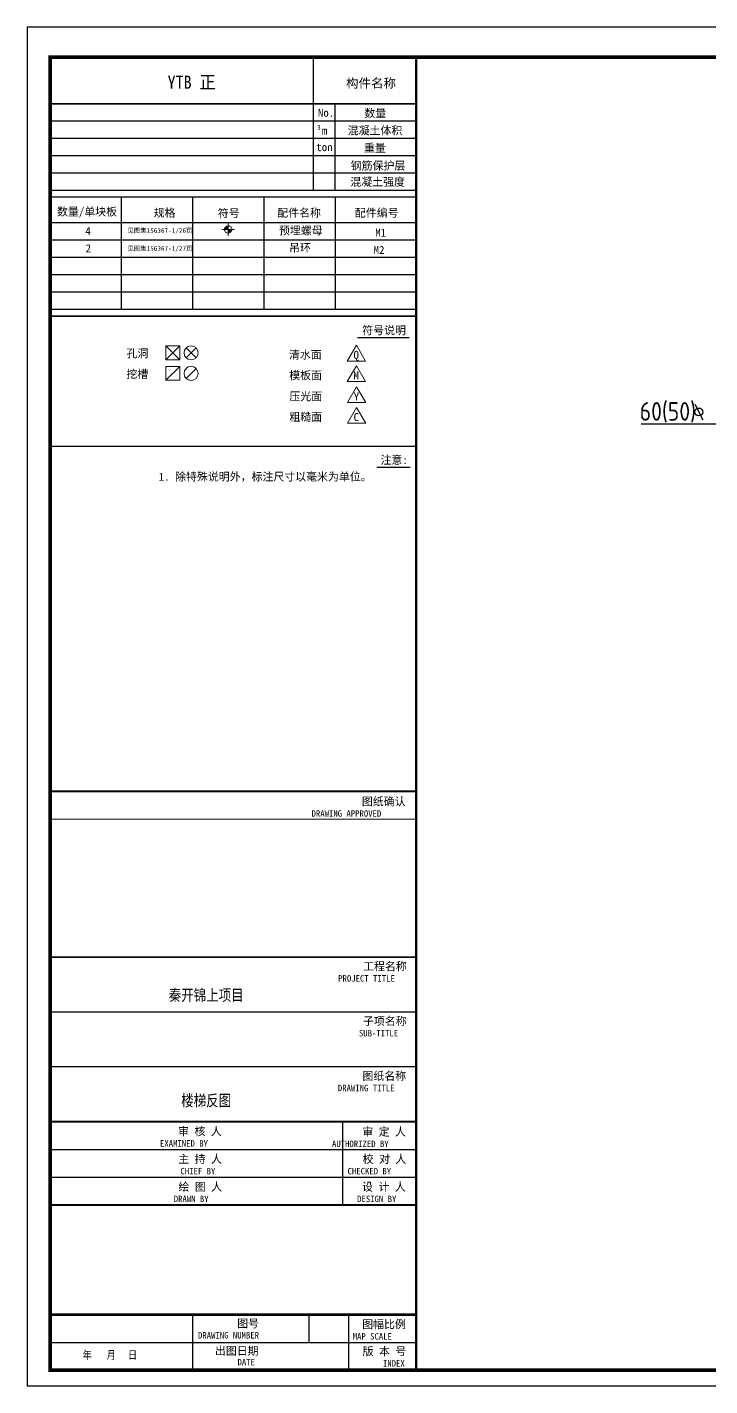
# Model space of a CAD drawing. Extents: x 102111 to 117918, y 52462 to 56917.
# Drawn here: x 111618 to 113856, y 52462 to 56917 of the extents above; entities that cross this region are included whole.
import ezdxf
from ezdxf.enums import TextEntityAlignment as Align

# ---------------------------------------------------------------- set-up
doc = ezdxf.new("R2010")
doc.units = 0
doc.header["$LTSCALE"] = 1000
doc.header["$MEASUREMENT"] = 0
doc.linetypes.add('DASH', pattern=[0.35, 0.25, -0.1])
doc.linetypes.add('DOTE', pattern=[2.42, 2, -0.2, 0.02, -0.2])
for name, color, linetype, lineweight in [('YZ-符号', 23, 'Continuous', 13), ('埋件', 7, 'Continuous', 30), ('轮廓线', 2, 'Continuous', 13)]:
    doc.layers.add(name, color=color, linetype=linetype, lineweight=lineweight)
for name, color, linetype in [('图框2', 1, 'Continuous'), ('图框名称', 4, 'Continuous'), ('图框签字栏-图框文字', 255, 'Continuous'), ('图框线', 7, 'Continuous'), ('图签栏说明', 2, 'Continuous')]:
    doc.layers.add(name, color=color, linetype=linetype)
doc.styles.get("Standard").update_dxf_attribs({"font": 'gbenor.shx', "bigfont": 'gbcbig.shx'})
doc.styles.add('图框签字栏$0$宋体', font='', dxfattribs={"width": 0.8})
doc.styles.add('图签-样式 1', font='arial.ttf', dxfattribs={"width": 0.8})
doc.styles.add('图签-样式 2', font='')
doc.styles.add('图签-黑体', font='simhei.ttf')
doc.styles.get('图框签字栏$0$宋体').set_extended_font_data('NSimSun-18030')
doc.styles.get('图签-样式 2').set_extended_font_data('NSimSun')

# ---------------------------------------------------------------- blocks, each defined once
blk = doc.blocks.new('M20')
at = {"layer": '埋件', "lineweight": 13}
h = blk.add_hatch(color=4, dxfattribs=at)
h.paths.add_polyline_path([(0, 0), (24.7, 0, 0.414214), (0, 24.7)])
h.paths.add_polyline_path([(0, 0), (-24.7, 0, 0.414214), (0, -24.7)])
at = {"layer": '埋件', "color": 1, "linetype": 'DOTE', "lineweight": 9, "ltscale": 0.02}
blk.add_line((-42.7, 0), (42.7, 0), dxfattribs=at)
blk.add_lwpolyline([(0, 42.7), (0, -42.7)], dxfattribs=at)
at = {"layer": '埋件', "linetype": 'DASH', "lineweight": 13, "ltscale": 0.05}
blk.add_circle((0, 0), 24.7, dxfattribs=at)

msp = doc.modelspace()

# ---------------------------------------------------------------- linework, layer by layer
for p, q in [((113807.4, 55680.9), (113832.9, 55629.1)), ((114141.1, 55615.5), (113630.8, 55615.5))]:
    msp.add_line(p, q)
at = {"color": 1, "lineweight": 13, "elevation": 2765.1}
for points in [[(112697.5, 55873.9), (112727.4, 55822.2), (112667.7, 55822.2)], [(112697.5, 55806.4), (112727.4, 55754.7), (112667.7, 55754.7)], [(112698.2, 55737.5), (112728, 55685.8), (112668.3, 55685.8)], [(112698.2, 55670), (112728, 55618.3), (112668.3, 55618.3)]]:
    msp.add_lwpolyline(points, close=True, dxfattribs=at)
msp.add_circle((113820.3, 55655.3), 12.9)
at = {"layer": 'YZ-符号', "color": 1, "lineweight": 15}
for p, q in [((112118.2, 55826.6), (112073.2, 55871.6)), ((112118.2, 55871.6), (112073.2, 55826.6)), ((112139.2, 55865.4), (112171.8, 55832.8)), ((112171.8, 55865.4), (112139.2, 55832.8)), ((112118.2, 55804.1), (112073.2, 55759.1)), ((112171.8, 55797.9), (112139.2, 55765.3))]:
    msp.add_line(p, q, dxfattribs=at)
for points in [[(112118.2, 55826.6), (112073.2, 55826.6), (112073.2, 55871.6), (112118.2, 55871.6)], [(112118.2, 55759.1), (112073.2, 55759.1), (112073.2, 55804.1), (112118.2, 55804.1)]]:
    msp.add_lwpolyline(points, close=True, dxfattribs=at)
for centre in [(112155.5, 55849.1), (112155.5, 55781.6)]:
    msp.add_circle(centre, 23, dxfattribs=at)
at = {"layer": '图框2', "color": 1}
msp.add_lwpolyline([(117918.3, 52461.9), (117918.3, 56916.9), (111618.3, 56916.9), (111618.3, 52461.9)], close=True, dxfattribs=at)
at = {"layer": '图框线'}
for p, q in [((111693.2, 56818.3), (111693.2, 56382)), ((112555.9, 56818.3), (112555.9, 56382)), ((112628.3, 56382), (112628.3, 56665.4)), ((112893.6, 56608.7), (111693.2, 56608.7)), ((112893.6, 56552), (111693.2, 56552)), ((112893.6, 56495.4), (111693.2, 56495.4)), ((112893.6, 56495.4), (111693.2, 56495.4)), ((112893.6, 56438.7), (111693.2, 56438.7)), ((111693.2, 56382), (112893.6, 56382)), ((112893.6, 56359.5), (111693.2, 56359.5)), ((111926.9, 56358), (111926.9, 55991.6)), ((112160.5, 56358), (112160.5, 55991.6)), ((112394.2, 56358), (112394.2, 55991.6)), ((112628.3, 56359.5), (112628.3, 55991.6)), ((112893.6, 56274.9), (111693.2, 56274.9)), ((112893.6, 56218.2), (111693.2, 56218.2)), ((112893.6, 56161.6), (111693.2, 56161.6)), ((112893.6, 56161.6), (111693.2, 56161.6)), ((112893.6, 56104.9), (111693.2, 56104.9)), ((112893.6, 56048.2), (111693.2, 56048.2)), ((112893.6, 55991.6), (111693.2, 55991.6)), ((112893.6, 55991.6), (111693.2, 55991.6)), ((112893.6, 55969.1), (111693.2, 55969.1)), ((112701.5, 55899.1), (112870.7, 55899.1)), ((112893.6, 55541.9), (111693.2, 55541.9)), ((112764.2, 55474.1), (112873.6, 55474.1)), ((112893.6, 53687.5), (111693.2, 53687.5)), ((112893.6, 53507.8), (111693.2, 53507.8)), ((112653.4, 53055), (112653.4, 53328.1)), ((111693.2, 53237.1), (112893.6, 53237.1)), ((111693.2, 53146), (112893.6, 53146)), ((111693.2, 53146), (112893.6, 53146)), ((111693.2, 53055), (112893.6, 53055)), ((111693.2, 53055), (112893.6, 53055)), ((112161.9, 52513.3), (112161.9, 52695.3)), ((112542.3, 52604.3), (112542.3, 52695.3)), ((112672.6, 52513.3), (112672.6, 52695.3)), ((111693.2, 52604.3), (112893.6, 52604.3)), ((112411.9, 52513.3), (112893.6, 52513.3))]:
    msp.add_line(p, q, dxfattribs=at)
at = {"layer": '图框线', "lineweight": 9}
msp.add_line((111693.2, 54320), (112893.6, 54320), dxfattribs=at)
at = {"layer": '图框线'}
for points, const_width in [([(117768.2, 56818.3), (111693.2, 56818.3), (111693.2, 52513.3), (117768.2, 52513.3)], 12), ([(112893.6, 56818.3), (111693.2, 56818.3), (111693.2, 52513.3), (112893.6, 52513.3)], 8.49)]:
    msp.add_lwpolyline(points, close=True, dxfattribs=dict(at, const_width=const_width))
for points, const_width in [([(112893.6, 56665.4), (111693.2, 56665.4)], 6.07), ([(112893.6, 55969.1), (111693.2, 55969.1)], 6.07), ([(112893.6, 53867.3), (111693.2, 53867.3)], 6.07), ([(112893.6, 53328.1), (111693.2, 53328.1)], 6.07), ([(112893.6, 53055), (111693.2, 53055)], 6.07), ([(112893.6, 52695.3), (111693.2, 52695.3)], 8.49)]:
    msp.add_lwpolyline(points, dxfattribs=dict(at, const_width=const_width))
at = {"layer": '图框线', "lineweight": 9, "const_width": 6.07}
msp.add_lwpolyline([(112893.6, 54411.1), (111693.2, 54411.1)], dxfattribs=at)

# ---------------------------------------------------------------- block references
at = {"layer": '轮廓线', "lineweight": 13, "xscale": -0.4800000000000001, "yscale": 0.4800000000000001, "zscale": 0.4800000000000001}
msp.add_blockref('M20', (112277.2, 56253.7), dxfattribs=at)

# ---------------------------------------------------------------- texts
at = {"color": 1, "lineweight": 13, "style": '图签-黑体'}
for s, p in [('Q', (112688.1, 55829.3, 2765.1)), ('M', (112687.9, 55761.8, 2765.1)), ('Y', (112688.7, 55693, 2765.1)), ('C', (112688.3, 55625.5, 2765.1))]:
    msp.add_text(s, height=26.2, dxfattribs=at).set_placement(p)
msp.add_text('60(50)', height=60.67).set_placement((113626.4, 55626.8))
at = {"layer": '图框名称', "color": 2, "linetype": 'Continuous', "style": '图签-样式 1', "width": 0.8}
for s, p in [('秦开锦上项目', (112205.2, 53724.3)), ('楼梯反图', (112205.2, 53378.7))]:
    msp.add_text(s, height=37.5, rotation=360, dxfattribs=at).set_placement(p, align=Align.CENTER)
at = {"layer": '图框名称', "color": 0, "style": '图签-样式 1', "width": 0.8}
msp.add_text('年      月     日', height=26.25, rotation=359.9999, dxfattribs=at).set_placement((111978.5, 52550.1), align=Align.RIGHT)
at = {"layer": '图框签字栏-图框文字', "style": '图签-黑体'}
for s, height, p in [('构件名称', 30, (112745.4, 56733.3)), ('No.', 26.25, (112598.2, 56636.4)), ('数量', 26.25, (112759.3, 56634.4)), ('3', 15.9, (112574.5, 56588.4)), ('m', 26.2, (112593.3, 56577.6)), ('混凝土体积', 26.25, (112758.6, 56578.2)), ('ton', 26.25, (112592.9, 56523.7)), ('重量', 26.25, (112758, 56520.9)), ('钢筋保护层', 26.25, (112768.4, 56462.8)), ('混凝土强度', 26.25, (112767.3, 56409.6)), ('数量/单块板', 26.25, (111814.4, 56312)), ('规格', 26.25, (112068.7, 56308.2)), ('符号', 26.24, (112279, 56306.7)), ('配件名称', 26.25, (112509.7, 56308.2)), ('配件编号', 26.25, (112764.1, 56308.2))]:
    msp.add_text(s, height=height, dxfattribs=at).set_placement(p, align=Align.MIDDLE_CENTER)
at = {"layer": '图框签字栏-图框文字', "color": 2, "style": '图签-黑体'}
for s, height, p in [('预埋螺母', 26.25, (112515.2, 56250.1)), ('4', 26.2, (111817.9, 56248.4)), ('见图集15G367-1/26页', 15, (112053.5, 56250.1)), ('M1', 26.25, (112777.3, 56243.1)), ('2', 26.2, (111818.7, 56191.7)), ('见图集15G367-1/27页', 15, (112053.5, 56191.3)), ('吊环', 26.25, (112512.7, 56193.4)), ('M2', 26.25, (112771.8, 56186.4))]:
    msp.add_text(s, height=height, dxfattribs=at).set_placement(p, align=Align.MIDDLE_CENTER)
at = {"layer": '图框签字栏-图框文字'}
for s, height, style, p in [('符号说明', 26.25, '图签-黑体', (112716.9, 55909.7)), ('孔洞', 26.25, '图签-黑体', (111943.8, 55834.1, -2765.1)), ('清水面', 26.25, '图签-黑体', (112476.6, 55829.7)), ('挖槽', 26.25, '图签-黑体', (111943.8, 55766.6, -2765.1)), ('模板面', 26.25, '图签-黑体', (112477.3, 55762.2)), ('压光面', 26.25, '图签-黑体', (112477.9, 55693.3)), ('粗糙面', 26.25, '图签-黑体', (112477.8, 55625.8)), ('注意:', 26.25, '图签-黑体', (112776.9, 55484.7)), ('图纸确认', 26.25, '图签-黑体', (112715.4, 54364.8)), ('DRAWING APPROVED', 21, '图框签字栏$0$宋体', (112550.6, 54328)), ('工程名称', 26.25, '图签-黑体', (112719.6, 53824.4)), ('PROJECT TITLE', 21, '图框签字栏$0$宋体', (112637.9, 53787.5)), ('子项名称', 26.25, '图签-黑体', (112719.1, 53644.6)), ('SUB-TITLE', 21, '图框签字栏$0$宋体', (112705.9, 53607.7)), ('图纸名称', 26.25, '图签-黑体', (112717.5, 53464.9)), ('DRAWING TITLE', 21, '图框签字栏$0$宋体', (112636.9, 53428)), ('审 核 人', 26.25, '图签-黑体', (112113, 53283.4)), ('审 定 人', 26.25, '图签-黑体', (112716.8, 53281.8)), ('EXAMINED BY', 21, '图框签字栏$0$宋体', (112053.7, 53246.5)), ('AUTHORIZED BY', 21, '图框签字栏$0$宋体', (112617.6, 53245)), ('主 持 人', 26.25, '图签-黑体', (112113.5, 53192.3)), ('校 对 人', 26.25, '图签-黑体', (112718.2, 53192.3)), ('CHIEF BY', 21, '图框签字栏$0$宋体', (112120.8, 53155.5)), ('CHECKED BY', 21, '图框签字栏$0$宋体', (112668.6, 53155.5)), ('绘 图 人', 26.25, '图签-黑体', (112114.2, 53101.3)), ('设 计 人', 26.25, '图签-黑体', (112716.2, 53101.3)), ('DRAWN BY', 21, '图框签字栏$0$宋体', (112098.8, 53064.4)), ('DESIGN BY', 21, '图框签字栏$0$宋体', (112700, 53064.4)), ('图号', 26.25, '图签-黑体', (112306.7, 52653.3)), ('图幅比例', 26.25, '图签-黑体', (112716.5, 52650.6)), ('MAP SCALE', 21, '图框签字栏$0$宋体', (112685.4, 52613.7)), ('出图日期', 26.25, '图签-黑体', (112233.7, 52563.6)), ('版 本 号', 26.25, '图签-黑体', (112718, 52562.1)), ('DATE', 21, '图框签字栏$0$宋体', (112307.8, 52529.3)), ('INDEX', 21, '图框签字栏$0$宋体', (112784.6, 52525.2))]:
    msp.add_text(s, height=height, dxfattribs=dict(at, style=style)).set_placement(p)
at = {"layer": '图框签字栏-图框文字', "style": '图框签字栏$0$宋体'}
msp.add_text('DRAWING NUMBER', height=21, dxfattribs=at).set_placement((112278.3, 52617.1), align=Align.CENTER)
at = {"layer": '图签栏说明', "style": '图签-黑体', "width": 0.9}
msp.add_text('YTB 正', height=42.96, dxfattribs=at).set_placement((112157.5, 56736.6), align=Align.MIDDLE_CENTER)
at = {"layer": '图签栏说明', "color": 2, "style": '图签-样式 2'}
msp.add_text('1. 除特殊说明外，标注尺寸以毫米为单位。', height=26.25, dxfattribs=at).set_placement((112049.6, 55429.9))

doc.saveas('drawing.dxf')
